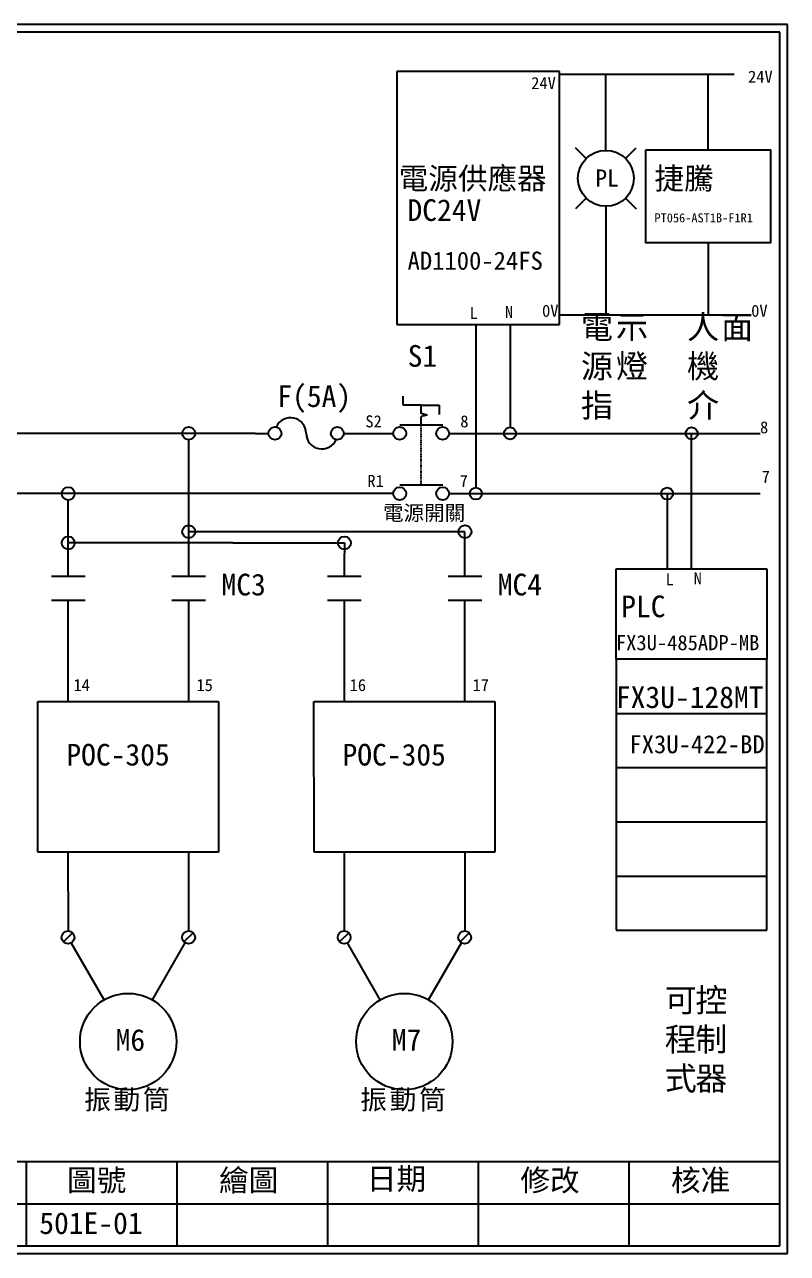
# Model space of a CAD drawing. Extents: x 10 to 297, y 3 to 207.
# Drawn here: x 170.4 to 297, y 3 to 207 of the extents above; entities that cross this region are included whole.
import ezdxf
from ezdxf.enums import TextEntityAlignment as Align

# ---------------------------------------------------------------- set-up
doc = ezdxf.new("R2010")
doc.units = 0
doc.linetypes.add('DASHED', pattern=[0.2, 0.1, -0.1])
doc.layers.get('0').update_dxf_attribs({"linetype": 'CONTINUOUS'})
for name, color, linetype in [('7', 7, 'CONTINUOUS'), ('圖框層', 7, 'CONTINUOUS'), ('標尺寸層', 3, 'CONTINUOUS')]:
    doc.layers.add(name, color=color, linetype=linetype)
doc.styles.add('CNS', font='romanc.shx', dxfattribs={"bigfont": 'chineset.shx'})
doc.styles.add('STSL', font='kaiu.ttf')
doc.styles.add('標楷體', font='kaiu.ttf')

# ---------------------------------------------------------------- blocks, each defined once
blk = doc.blocks.new('FUSE')
at = {"color": 7}
for p, q in [((0, 0), (2.14, 0)), ((14.64, 0), (16.78, 0))]:
    blk.add_line(p, q, dxfattribs=at)
for centre in [(3.21, 0), (13.56, 0)]:
    blk.add_circle(centre, 1.07)
for centre, start, end in [((5.8, 0), 0, 156.116), ((10.98, 0), 180, 336.116)]:
    blk.add_arc(centre, 2.59, start, end, dxfattribs=at)

msp = doc.modelspace()

# ---------------------------------------------------------------- linework, layer by layer
for p, q in [((259.19, 199.2), (232.19, 199.2)), ((232.19, 199.2), (232.19, 157.2)), ((259.19, 157.2), (259.19, 199.2)), ((288.16, 198.67), (259.19, 198.67)), ((266.88, 189.99), (266.88, 198.67)), ((266.88, 186.09), (266.88, 189.99)), ((263.6, 184.73), (261.83, 186.5)), ((270.16, 184.73), (271.93, 186.5)), ((263.6, 178.17), (261.83, 176.4)), ((270.16, 178.17), (271.93, 176.4)), ((266.88, 176.81), (266.88, 172.86)), ((266.88, 172.86), (266.88, 158.72)), ((232.19, 157.2), (255.19, 157.2)), ((245.3, 157.2), (245.3, 130.12)), ((250.97, 157.2), (250.97, 140.12)), ((255.19, 157.2), (259.19, 157.2)), ((288.16, 158.72), (259.19, 158.72)), ((233.23, 143.77), (233.23, 145.27)), ((236.23, 143.77), (233.23, 143.77)), ((236.23, 143.77), (239.23, 143.77)), ((239.23, 143.77), (239.23, 142.27)), ((237.23, 142.16), (236.23, 142.43)), ((237.23, 142.16), (236.23, 141.89)), ((208.75, 139.12), (135.17, 139.12)), ((223.38, 139.12), (231.59, 139.12)), ((225.53, 139.12), (231.59, 139.12)), ((240.88, 139.12), (292.46, 139.12)), ((281.11, 116.64), (281.11, 139.12)), ((231.59, 129.12), (115.17, 129.12)), ((240.88, 129.12), (292.46, 129.12)), ((268.61, 116.64), (293.61, 116.64)), ((268.61, 101.64), (268.61, 116.64)), ((293.61, 116.64), (293.61, 101.64)), ((293.61, 101.64), (268.61, 101.64)), ((268.61, 101.64), (268.61, 92.64)), ((293.61, 92.64), (293.61, 101.64)), ((268.61, 92.64), (293.61, 92.64)), ((268.61, 92.64), (268.61, 83.64)), ((293.61, 83.64), (293.61, 92.64)), ((268.61, 83.64), (293.61, 83.64)), ((268.61, 83.64), (268.61, 74.64)), ((293.61, 74.64), (293.61, 83.64)), ((268.61, 74.64), (293.61, 74.64)), ((268.61, 74.64), (268.61, 65.64)), ((293.61, 65.64), (293.61, 74.64)), ((197.62, 69.6), (197.63, 56.53)), ((243.45, 69.6), (243.45, 56.53)), ((268.61, 65.64), (293.61, 65.64)), ((268.61, 65.64), (268.61, 56.64)), ((293.61, 56.64), (293.61, 65.64)), ((178.38, 56.22), (176.87, 54.7)), ((198.38, 56.22), (196.87, 54.7)), ((224.21, 56.22), (222.7, 54.7)), ((244.21, 56.22), (242.7, 54.7)), ((268.61, 56.64), (293.61, 56.64)), ((183.62, 45.09), (178.16, 54.53)), ((191.62, 45.09), (197.07, 54.54)), ((229.44, 45.09), (223.99, 54.53)), ((237.44, 45.09), (242.9, 54.54))]:
    msp.add_line(p, q)
for centre, radius in [((266.88, 181.45), 4.64), ((197.66, 139.12), 1.07), ((250.97, 139.12), 1), ((177.66, 129.12), 1.07), ((245.3, 129.12), 1), ((197.66, 122.8), 1.07), ((243.49, 122.8), 1.07), ((177.66, 120.93), 1.07), ((223.49, 120.93), 1.07), ((177.63, 55.46), 1.07), ((197.63, 55.46), 1.07), ((223.45, 55.46), 1.07), ((243.45, 55.46), 1.07), ((187.62, 38.16), 8), ((233.44, 38.16), 8)]:
    msp.add_circle(centre, radius)
at = {"layer": '7'}
for p, q in [((236.23, 142.43), (236.23, 143.77)), ((236.23, 140.55), (236.23, 141.89)), ((232.67, 140.55), (239.8, 140.55)), ((232.67, 130.55), (239.8, 130.55))]:
    msp.add_line(p, q, dxfattribs=at)
at = {"layer": '7', "linetype": 'DASHED'}
msp.add_line((236.23, 130.55), (236.23, 140.55), dxfattribs=at)
at = {"layer": '7'}
for centre in [(232.67, 139.12), (239.8, 139.12), (232.67, 129.12), (239.8, 129.12)]:
    msp.add_circle(centre, 1.07, dxfattribs=at)
at = {"layer": '圖框層', "color": 7}
for p, q in [((297, 206.97), (10, 206.97)), ((297, 3), (297, 206.97)), ((295.75, 205.72), (11.25, 205.72)), ((295.75, 4.25), (295.75, 205.72)), ((11.25, 18.25), (295.75, 18.25)), ((170.75, 4.25), (170.75, 18.25)), ((195.75, 4.25), (195.75, 18.25)), ((220.75, 4.25), (220.75, 18.25)), ((245.75, 4.25), (245.75, 18.25)), ((270.75, 4.25), (270.75, 18.25)), ((145.75, 11.25), (295.75, 11.25)), ((11.25, 4.25), (295.75, 4.25)), ((10, 3), (297, 3))]:
    msp.add_line(p, q, dxfattribs=at)
at = {"layer": '標尺寸層', "color": 7}
for p, q in [((283.86, 186.2), (283.86, 198.67)), ((283.86, 170.76), (283.86, 158.72)), ((197.66, 119.17), (197.66, 138.05)), ((277.03, 129.15), (277.03, 116.64)), ((177.66, 119.17), (177.66, 128.05)), ((243.49, 122.8), (197.66, 122.8)), ((243.49, 115.39), (243.49, 122.8)), ((204.98, 120.93), (177.66, 120.93)), ((204.98, 120.93), (223.49, 120.93)), ((223.49, 120.93), (223.49, 119.17)), ((177.66, 115.39), (177.66, 119.17)), ((197.66, 115.39), (197.66, 119.17)), ((223.49, 115.39), (223.49, 119.17)), ((174.88, 115.39), (180.45, 115.39)), ((194.88, 115.39), (200.45, 115.39)), ((220.71, 115.39), (226.28, 115.39)), ((240.71, 115.39), (246.28, 115.39)), ((174.88, 111.41), (180.45, 111.41)), ((177.61, 111.41), (177.62, 94.59)), ((194.88, 111.41), (200.45, 111.41)), ((197.61, 111.41), (197.62, 94.6)), ((220.71, 111.41), (226.28, 111.41)), ((223.44, 111.41), (223.44, 94.59)), ((240.71, 111.41), (246.28, 111.41)), ((243.43, 111.41), (243.44, 94.6)), ((172.62, 69.59), (172.61, 94.59)), ((172.62, 94.59), (197.61, 94.6)), ((197.61, 94.6), (202.61, 94.6)), ((202.61, 94.6), (202.61, 69.6)), ((218.45, 69.59), (218.44, 94.59)), ((218.45, 94.59), (243.44, 94.6)), ((243.44, 94.6), (248.44, 94.6)), ((248.44, 94.6), (248.44, 69.6)), ((177.62, 69.59), (172.62, 69.59)), ((202.61, 69.6), (177.62, 69.59)), ((177.62, 69.59), (177.63, 56.53)), ((223.45, 69.59), (218.45, 69.59)), ((248.44, 69.6), (223.45, 69.59)), ((223.45, 69.59), (223.45, 56.53))]:
    msp.add_line(p, q, dxfattribs=at)
msp.add_lwpolyline([(273.51, 186.2), (294.21, 186.2), (294.21, 170.76), (273.51, 170.76)], close=True, dxfattribs=at)
for centre in [(281.11, 139.12), (277.03, 129.12)]:
    msp.add_circle(centre, 1, dxfattribs=at)

# ---------------------------------------------------------------- block references
at = {"color": 7}
msp.add_blockref('FUSE', (208.75, 139.12), dxfattribs=at)

# ---------------------------------------------------------------- texts
msp.add_text('PL', height=2.856, dxfattribs=at).set_placement((267.08, 181.5), align=Align.MIDDLE_CENTER)
at = {"color": 0, "char_height": 3.25, "width": 24.1454, "attachment_point": 2, "style": '標楷體'}
for insert in [(187.62, 30.16), (233.44, 30.16)]:
    msp.add_mtext('{\\T1.1;振動筒}', dxfattribs=dict(at, insert=insert))
at = {"layer": '圖框層', "color": 4, "style": 'STSL'}
for s, height, p in [('24V', 2, (254.49, 196.26)), ('24V', 2, (290.47, 197.32)), ('電源供應器', 3.6, (232.5, 179.63)), ('捷騰', 3.6, (274.94, 179.63)), ('DC24V', 3.6, (233.96, 174.37)), ('PT056-AST1B-F1R1', 1.5, (274.94, 174.14)), ('AD1100-24FS', 3, (233.97, 166.28)), ('L', 2, (244.26, 158.11)), ('N', 2, (250.12, 158.26)), ('0V', 2, (256.29, 158.46)), ('0V', 2, (290.99, 158.46)), ('S1', 3.6, (233.99, 150.17)), ('F(5A)', 3.6, (212.37, 143.49)), ('S2', 2, (226.97, 140.11)), ('8', 2, (242.72, 140.11)), ('8', 2, (292.46, 139.12)), ('7', 2, (292.73, 130.9)), ('R1', 2, (227.3, 130.22)), ('7', 2, (242.62, 130.22)), ('MC3', 3.6, (203.1, 112.22)), ('MC4', 3.6, (248.93, 112.22)), ('L', 2, (276.8, 113.88)), ('N', 2, (281.44, 114.06)), ('PLC', 3.6, (269.42, 108.6)), ('FX3U-485ADP-MB', 2.5, (268.54, 103.13)), ('14', 2, (178.53, 96.34)), ('15', 2, (198.94, 96.34)), ('16', 2, (224.36, 96.34)), ('17', 2, (244.76, 96.34)), ('FX3U-128MT', 3.6, (268.54, 93.53)), ('FX3U-422-BD', 3, (270.78, 86.02)), ('POC-305', 3.6, (177.36, 83.98)), ('POC-305', 3.6, (223.18, 83.98)), ('M6', 3.6, (185.53, 36.63)), ('M7', 3.6, (231.36, 36.63)), ('圖號', 3.6, (177.47, 13.34)), ('繪圖', 3.6, (202.69, 13.34)), ('日期', 3.6, (227.22, 13.59)), ('修改', 3.6, (252.69, 13.34)), ('核准', 3.6, (277.69, 13.34)), ('501E-01', 3.6, (172.86, 6.22))]:
    msp.add_text(s, height=height, dxfattribs=at).set_placement(p)
at = {"layer": '標尺寸層', "color": 7, "attachment_point": 1, "style": 'CNS'}
for s, insert, char_height, width in [('{\\fDFKai-SB|b0|i0|c136|p65;人機介}', (280.35, 158.72), 3.9, 4.1392), ('{\\fDFKai-SB|b0|i0|c136|p65;電\\P源指}', (262.74, 158.72), 3.9, 4.1392), ('{\\fDFKai-SB|b0|i0|c136|p65;示燈}', (268.55, 158.72), 3.9, 4.1392), ('{\\fDFKai-SB|b0|i0|c136|p65;面}', (286.01, 158.72), 3.9, 4.1392), ('{\\fDFKai-SB|b0|i0|c136|p65;電源開關}', (229.89, 127.16), 2.5, 14.0847), ('{\\fDFKai-SB|b0|i0|c136|p65;可程式}', (276.64, 46.99), 3.9, 5.4243), ('{\\fDFKai-SB|b0|i0|c136|p65;控制器}', (281.73, 46.99), 3.9, 5.4243)]:
    msp.add_mtext(s, dxfattribs=dict(at, insert=insert, char_height=char_height, width=width))

doc.saveas('drawing.dxf')
